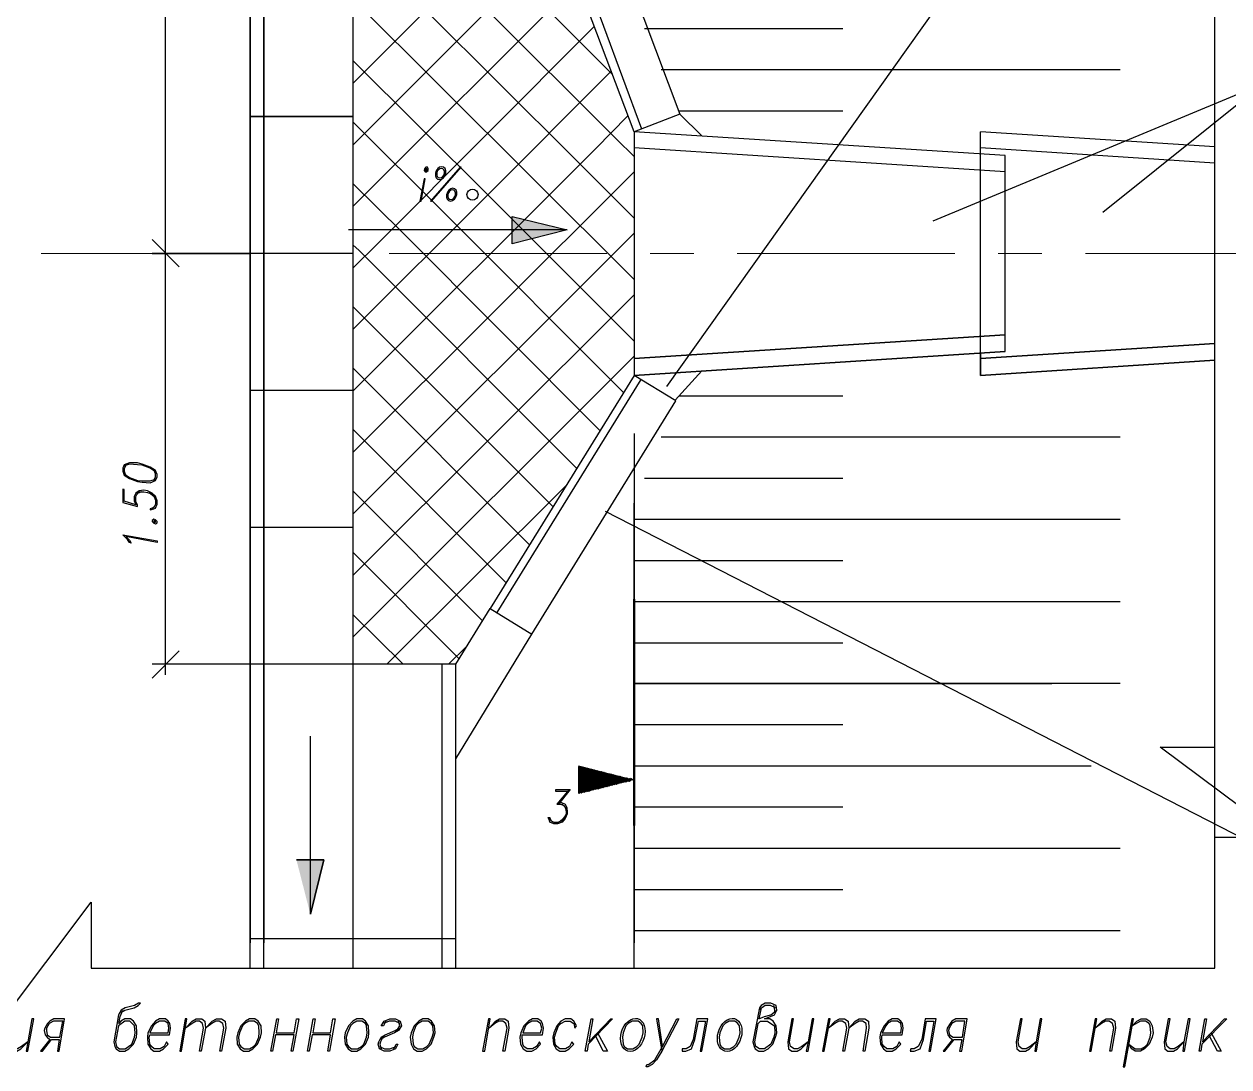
# Model space of a CAD drawing. Header units: millimetres. Extents: x 4241 to 6572, y 870 to 1291.
# Drawn here: x 4897.4 to 4985.3, y 964 to 1040.1 of the extents above; entities that cross this region are included whole.
import ezdxf

# ---------------------------------------------------------------- set-up
doc = ezdxf.new("R2010")
doc.units = ezdxf.units.MM
doc.layers.add('PDF _0', color=7, linetype='Continuous')

msp = doc.modelspace()

# ---------------------------------------------------------------- linework, layer by layer
at = {"layer": 'PDF _0', "lineweight": 25}
for points in [[(4984.2654, 973.0232), (4984.2654, 1059.3439), (4980.286, 1059.3439), (4989.0916, 1065.9481), (4984.2654, 1065.9481), (4984.2654, 1095.4132), (4902.2629, 1095.4132), (4902.2629, 1090.587), (4895.6587, 1099.3926)], [(4935.4534, 1052.6973), (4989.8113, 1077.6325), (4944.259, 1013.6223)], [(4940.2796, 1036.4408), (4921.3559, 1055.3644)], [(4941.8883, 1030.3869), (4940.6183, 1031.6569), (4921.3559, 1050.8769)], [(4921.3559, 1035.7211), (4935.3687, 1049.7339)], [(4921.3559, 1031.2336), (4936.5965, 1046.4741)], [(4941.8883, 1025.8994), (4937.4855, 1030.3022), (4921.3559, 1046.3895)], [(4921.3559, 1026.7461), (4937.7818, 1043.172)], [(4941.8883, 1021.4119), (4934.3527, 1028.9475), (4921.3559, 1041.902)], [(4921.3559, 1022.2586), (4923.261, 1024.1213), (4939.0095, 1039.9122)], [(4942.6503, 1039.7429), (4957.1288, 1039.7429)], [(4941.8883, 1016.9244), (4931.2199, 1027.5928), (4921.3559, 1037.4145)], [(4943.878, 1036.7371), (4977.3649, 1036.7371)], [(4921.3559, 1017.7711), (4931.1776, 1027.5505), (4940.2372, 1036.6524)], [(5015.5085, 1035.7211), (4987.8639, 1035.7211), (4963.6907, 1025.6877)], [(4987.8639, 1035.7211), (4976.0948, 1026.3228)], [(4921.3559, 1013.2836), (4939.0942, 1030.9796), (4941.4226, 1033.3503)], [(4945.1481, 1033.7313), (4957.1288, 1033.7313)], [(4941.0839, 1013.199), (4928.0872, 1026.2381), (4921.3559, 1032.927)], [(4967.1622, 1016.0354), (4967.1622, 1014.4267), (4967.1622, 1016.0354), (4967.1622, 1030.5986), (4967.1622, 1032.2073)], [(4921.3559, 1008.7962), (4941.8883, 1029.2862)], [(4939.3905, 1010.4049), (4924.9544, 1024.8834), (4921.3559, 1028.4395)], [(4937.0198, 1025.0527), (4921.0596, 1025.0527)], [(4921.3559, 1004.3087), (4941.8883, 1024.7987)], [(4937.6972, 1007.6531), (4921.8216, 1023.5287), (4921.3559, 1023.952)], [(4921.3559, 999.8212), (4941.8883, 1020.3112)], [(4935.9614, 1004.859), (4921.3559, 1019.4645)], [(4921.3559, 995.3337), (4941.8883, 1015.8237)], [(4934.268, 1002.0649), (4921.3559, 1014.977)], [(4945.1481, 1012.945), (4957.1288, 1012.945)], [(4932.5323, 999.3132), (4921.3559, 1010.4895)], [(4941.8883, 1010.1932), (4941.8883, 973.0232)], [(4943.878, 1009.9392), (4977.3649, 1009.9392)], [(4942.6503, 1006.9334), (4957.1288, 1006.9334)], [(4930.8389, 996.5191), (4921.3559, 1006.0021)], [(4923.8537, 993.3439), (4936.8928, 1006.3407)], [(4941.8883, 971.1605), (4941.8883, 1005.113)], [(4939.7716, 1004.5203), (4996.8389, 975.267), (5026.4309, 975.267)], [(4941.8883, 1003.9276), (4977.3649, 1003.9276)], [(4929.1455, 993.725), (4921.3559, 1001.5146)], [(4941.8883, 1000.9219), (4957.1288, 1000.9219)], [(4943.7934, 1000.9219), (4946.6721, 1000.9219)], [(4941.8883, 997.9161), (4977.3649, 997.9161)], [(4925.0391, 993.3439), (4921.3559, 996.9847)], [(4928.3412, 993.3439), (4929.6959, 994.6563)], [(4941.8883, 994.9103), (4957.1288, 994.9103)], [(4977.3649, 991.9469), (4941.8883, 991.9469), (4972.3694, 991.9469)], [(4941.8883, 988.9411), (4957.1288, 988.9411)], [(4917.2494, 979.0771), (4919.2392, 979.0771), (4918.2655, 975.0977), (4919.2392, 979.0771), (4917.2494, 979.0771), (4919.2392, 979.0771), (4918.2655, 975.0977), (4918.2655, 988.0944)], [(4895.6587, 967.181), (4902.2629, 975.9867), (4902.2629, 971.1605), (4984.2654, 971.1605), (4984.2654, 980.7282), (4989.0916, 980.7282), (4980.286, 987.2901), (4984.2654, 987.2901)], [(4937.8242, 985.9354), (4941.8036, 984.9193), (4937.8242, 983.9456)], [(4939.4752, 985.512), (4937.8665, 983.9033), (4937.8665, 985.893), (4937.9088, 985.893), (4937.8665, 985.8507)], [(4937.8665, 985.8084), (4937.9512, 985.893)], [(4937.8665, 985.766), (4937.9935, 985.893)], [(4937.8665, 985.7237), (4938.0358, 985.893)], [(4937.8665, 985.6814), (4938.0782, 985.8507)], [(4937.8665, 985.639), (4938.1205, 985.8507), (4937.8665, 985.5967)], [(4937.8665, 985.512), (4938.1628, 985.8507)], [(4937.8665, 985.4697), (4938.2052, 985.8084)], [(4937.8665, 985.4273), (4938.2475, 985.8084)], [(4937.8665, 985.385), (4938.2898, 985.8084)], [(4937.8665, 985.3427), (4938.3322, 985.8084)], [(4937.8665, 985.3003), (4938.3745, 985.8084)], [(4937.8665, 985.258), (4938.3745, 985.766)], [(4937.8665, 985.2157), (4938.4168, 985.766)], [(4937.8665, 985.1733), (4938.4592, 985.766)], [(4937.8665, 985.131), (4938.5015, 985.766)], [(4937.8665, 985.0887), (4938.5439, 985.766)], [(4937.8665, 985.0463), (4938.5862, 985.7237), (4937.8665, 985.004)], [(4937.8665, 984.9617), (4938.6285, 985.7237)], [(4937.8665, 984.9193), (4938.6709, 985.7237)], [(4941.8883, 985.9354), (4975.2481, 985.9354)], [(4937.8665, 984.877), (4938.7132, 985.6814)], [(4937.8665, 984.8347), (4938.7555, 985.6814)], [(4937.8665, 984.75), (4938.7979, 985.6814)], [(4937.8665, 984.7076), (4938.8402, 985.6814), (4937.8665, 984.6653)], [(4937.8665, 984.623), (4938.8825, 985.639)], [(4937.8665, 984.5806), (4938.9249, 985.639)], [(4937.8665, 984.5383), (4938.9672, 985.639)], [(4937.8665, 984.496), (4939.0095, 985.639)], [(4937.8665, 984.4536), (4939.0519, 985.639)], [(4937.8665, 984.4113), (4939.0942, 985.5967), (4937.8665, 984.369)], [(4937.8665, 984.3266), (4939.1365, 985.5967)], [(4937.8665, 984.2843), (4939.1789, 985.5967)], [(4937.8665, 984.242), (4939.2212, 985.5967)], [(4937.8665, 984.1996), (4939.2635, 985.5543)], [(4937.8665, 984.1573), (4939.3059, 985.5543), (4937.8665, 984.115)], [(4937.8665, 984.0303), (4939.3482, 985.5543)], [(4937.8665, 983.988), (4939.3905, 985.512)], [(4937.8665, 983.9456), (4939.4329, 985.512)], [(4937.9088, 983.9456), (4939.5176, 985.512)], [(4937.9935, 983.9456), (4939.5599, 985.512)], [(4938.0358, 983.9456), (4939.5599, 985.4697)], [(4938.1205, 983.988), (4939.6022, 985.4697)], [(4938.1628, 983.988), (4939.6446, 985.4697)], [(4938.2475, 983.988), (4939.6869, 985.4697)], [(4938.2898, 984.0303), (4939.7292, 985.4697)], [(4938.3322, 984.0303), (4939.7716, 985.4273), (4938.4168, 984.0303)], [(4938.4592, 984.0726), (4939.8139, 985.4273)], [(4938.5439, 984.0726), (4939.8562, 985.4273)], [(4938.5862, 984.0726), (4939.8986, 985.385)], [(4938.6285, 984.115), (4939.9409, 985.385)], [(4938.7132, 984.115), (4939.9832, 985.385)], [(4938.7555, 984.1573), (4940.0256, 985.385), (4938.8402, 984.1573)], [(4938.8825, 984.1573), (4940.0679, 985.3427)], [(4938.9249, 984.1996), (4940.1102, 985.3427)], [(4939.0095, 984.1996), (4940.1526, 985.3427)], [(4939.0519, 984.1996), (4940.1949, 985.3427)], [(4939.1365, 984.242), (4940.2372, 985.3427)], [(4939.1789, 984.242), (4940.2796, 985.3003), (4939.2635, 984.242)], [(4939.3059, 984.2843), (4940.3219, 985.3003)], [(4939.3482, 984.2843), (4940.3642, 985.3003)], [(4939.4329, 984.2843), (4940.4066, 985.3003)], [(4939.4752, 984.3266), (4940.4489, 985.258)], [(4939.5599, 984.3266), (4940.4913, 985.258), (4939.6022, 984.3266)], [(4939.6446, 984.369), (4940.5336, 985.258)], [(4939.7292, 984.369), (4940.5759, 985.2157)], [(4939.7716, 984.4113), (4940.6183, 985.2157)], [(4939.8562, 984.4113), (4940.6606, 985.2157)], [(4939.8986, 984.4113), (4940.7029, 985.2157)], [(4941.8036, 984.9193), (4939.8986, 984.9193)], [(4939.9832, 984.4536), (4940.7453, 985.2157)], [(4940.0256, 984.4536), (4940.7453, 985.1733)], [(4940.0679, 984.4536), (4940.7876, 985.1733)], [(4940.1526, 984.496), (4940.8299, 985.1733)], [(4940.1949, 984.496), (4940.8723, 985.1733)], [(4940.2796, 984.496), (4940.9146, 985.1733)], [(4940.3219, 984.5383), (4940.9569, 985.131), (4940.3642, 984.5383)], [(4940.4489, 984.5383), (4940.9993, 985.131)], [(4940.4913, 984.5806), (4941.0416, 985.131)], [(4940.5759, 984.5806), (4941.0839, 985.0887)], [(4940.6606, 984.623), (4941.1686, 985.0887)], [(4941.2109, 985.0887), (4940.7453, 984.623), (4941.2109, 985.0887), (4940.7876, 984.6653)], [(4941.2533, 985.0463), (4940.8723, 984.6653), (4941.2533, 985.0463)], [(4940.9146, 984.6653), (4941.2956, 985.0463)], [(4941.3379, 985.0463), (4940.9993, 984.7076), (4941.3379, 985.0463)], [(4941.0416, 984.7076), (4941.3803, 985.0463)], [(4941.4226, 985.0463), (4941.0839, 984.7076), (4941.4226, 985.0463)], [(4941.1686, 984.75), (4941.465, 985.004), (4941.2109, 984.75), (4941.465, 985.004)], [(4941.2956, 984.75), (4941.5073, 985.004)], [(4941.5496, 985.004), (4941.3379, 984.7923), (4941.5496, 985.004)], [(4941.3803, 984.7923), (4941.592, 985.004)], [(4941.6343, 984.9617), (4941.5073, 984.877), (4941.6343, 984.9617), (4941.5073, 984.877), (4941.6343, 984.9617), (4941.465, 984.7923), (4941.6343, 984.9617), (4941.465, 984.7923), (4941.6343, 984.9617), (4941.465, 984.7923)], [(4941.6766, 985.004), (4941.5073, 984.877), (4941.6766, 985.004)], [(4941.5073, 984.7923), (4941.719, 985.004), (4941.592, 984.8347)], [(4941.5496, 984.7923), (4941.719, 984.9617)], [(4941.592, 984.877), (4941.6766, 984.9617)], [(4937.1045, 984.0726), (4936.1731, 984.0726), (4936.1731, 984.1996), (4937.2315, 984.1996), (4936.3848, 983.1413)], [(4937.1468, 984.1996), (4936.2578, 983.1413), (4936.5541, 983.1413), (4936.8081, 983.0143), (4936.9351, 982.6756)], [(4936.3848, 983.2683), (4936.5965, 983.2683), (4936.8505, 983.1413), (4936.9775, 982.8873), (4937.0198, 982.5486), (4937.0198, 982.4216), (4936.8505, 982.0829), (4936.6388, 981.8289), (4936.3001, 981.7019), (4936.0461, 981.7019), (4935.7498, 981.8289), (4935.7074, 981.9559), (4935.6228, 982.1676), (4935.7498, 982.1676), (4935.7921, 981.9559), (4936.0461, 981.8289), (4936.3424, 981.8289), (4936.6388, 981.9559), (4936.8928, 982.2946)], [(4936.6388, 983.1413), (4936.8928, 982.8873), (4936.9351, 982.5486), (4936.9351, 982.4216), (4936.7658, 982.0829), (4936.4271, 981.8289)], [(4941.8883, 982.9296), (4957.1288, 982.9296)], [(4935.9614, 981.8289), (4935.7074, 982.0829)], [(4941.8883, 979.9238), (4977.3649, 979.9238)], [(4941.8883, 976.918), (4957.1288, 976.918)], [(4941.8883, 973.9123), (4977.3649, 973.9123)], [(4904.422, 967.9431), (4904.7183, 968.1124), (4905.3957, 968.2817), (4905.692, 968.4511), (4905.8614, 968.6204), (4905.7344, 968.6204), (4905.438, 968.4511), (4904.7607, 968.2817), (4904.4643, 968.1124), (4904.2527, 967.7737), (4903.914, 965.784), (4903.9987, 965.4453), (4904.0833, 965.276), (4904.3373, 965.1066), (4904.7183, 965.1066), (4905.0147, 965.276), (4905.3534, 965.6147), (4905.565, 966.1227), (4905.6074, 966.4614), (4905.565, 966.9694), (4905.3534, 967.308), (4905.1417, 967.4774), (4904.7183, 967.4774), (4904.422, 967.308), (4904.295, 967.1387), (4904.3797, 967.6467), (4904.5913, 968.1124)], [(4952.218, 968.2817), (4951.837, 968.4511), (4951.456, 968.4511), (4950.9903, 968.1124)], [(4951.1596, 968.2817), (4950.9903, 967.4774), (4951.4136, 967.6467), (4951.8793, 967.7737), (4952.3027, 968.1124)], [(4952.1757, 967.9431), (4952.1757, 968.1124), (4952.091, 968.4511)], [(4923.769, 967.308), (4923.5997, 966.9694), (4923.4303, 966.9694), (4923.642, 967.308), (4924.0653, 967.4774), (4924.4887, 967.4774), (4924.8274, 967.308), (4924.912, 966.9694), (4924.7004, 966.6307), (4924.404, 966.4614), (4923.6843, 966.1227), (4923.388, 965.9533)], [(4924.8274, 967.1387), (4924.4464, 967.308), (4924.023, 967.308), (4923.5997, 967.1387)], [(4924.5734, 966.6307), (4924.785, 966.9694), (4924.7004, 967.308)], [(4943.9627, 965.4453), (4945.0211, 967.4774), (4945.1481, 967.4774), (4943.9204, 965.1066), (4943.5394, 964.4716), (4943.2007, 964.1329), (4942.9043, 963.9636), (4942.7773, 963.9636), (4942.8197, 964.1329), (4942.9467, 964.1329), (4943.4124, 964.4716), (4943.9627, 965.4453), (4943.6664, 967.4774), (4943.5394, 967.4774), (4943.9204, 965.1066)], [(4924.3617, 965.276), (4924.531, 965.6147), (4924.658, 965.6147), (4924.4887, 965.276), (4924.0653, 965.1066), (4923.642, 965.1066), (4923.3033, 965.276), (4923.2187, 965.6147), (4923.261, 965.784), (4923.4303, 966.1227), (4923.7267, 966.292), (4924.4464, 966.6307), (4924.7427, 966.8)], [(4939.2212, 966.4614), (4939.9409, 965.1066), (4939.6446, 965.1066), (4939.0519, 966.292)], [(4984.0114, 966.4614), (4984.7311, 965.1066), (4984.4771, 965.1066), (4983.8421, 966.292)], [(4923.5573, 966.1227), (4923.388, 965.784), (4923.3457, 965.6147), (4923.4303, 965.276)], [(4923.3033, 965.4453), (4923.6843, 965.276), (4924.0653, 965.276), (4924.531, 965.4453)]]:
    msp.add_lwpolyline(points, dxfattribs=at)
at = {"layer": 'PDF _0', "lineweight": 30}
for points in [[(4913.8627, 1095.4132), (4913.8627, 973.0232)], [(4914.8787, 1095.4132), (4914.8787, 973.0232)], [(4921.3559, 1095.4132), (4921.3559, 971.1605)], [(4913.8627, 971.1605), (4913.8627, 1073.6107)], [(4914.8787, 971.1605), (4914.8787, 1073.6107)], [(4935.4957, 1051.1733), (4942.4387, 1032.419)], [(4945.2327, 1033.4773), (4946.8415, 1031.911)], [(4984.2654, 1031.1066), (4967.1622, 1032.2073)], [(4968.9826, 1029.2862), (4941.8883, 1031.0219)], [(4984.2654, 1029.9212), (4967.1622, 1031.0219)], [(4921.3559, 1023.317), (4913.8627, 1023.317)], [(4968.9826, 1016.1624), (4941.8883, 1014.4267)], [(4944.8941, 1012.6063), (4946.8415, 1014.7654)], [(4931.8973, 997.1117), (4942.3963, 1014.1303)], [(4921.3559, 1013.326), (4913.8627, 1013.326)], [(4921.3559, 1003.335), (4913.8627, 1003.335)], [(4928.8915, 971.1605), (4928.8915, 993.3439), (4931.3893, 997.4081)], [(4928.8915, 986.4434), (4934.4374, 995.5454)], [(4928.8915, 993.3439), (4913.8627, 993.3439)], [(4927.8755, 971.1605), (4927.8755, 993.3439)], [(4928.8915, 973.3196), (4913.8627, 973.3196)]]:
    msp.add_lwpolyline(points, dxfattribs=at)
at = {"layer": 'PDF _0', "color": 5, "lineweight": 25}
for points in [[(4907.6818, 1022.3433), (4907.6818, 1073.9917)], [(4907.6818, 992.5819), (4907.6818, 1024.333)], [(4906.9621, 1007.3991), (4906.5811, 1007.6531), (4905.9884, 1007.8648), (4905.6497, 1007.9071), (4905.057, 1007.9495), (4904.676, 1007.8225)], [(4904.803, 1007.8648), (4904.676, 1007.6108), (4904.676, 1007.4414), (4904.803, 1007.1028)], [(4904.676, 1007.2298), (4905.057, 1006.9758), (4905.6497, 1006.7641), (4905.9884, 1006.7217), (4906.5811, 1006.7217), (4906.9621, 1006.8488)], [(4906.8351, 1006.7641), (4906.9621, 1007.0181), (4906.9621, 1007.2298), (4906.8351, 1007.5261)], [(4906.4964, 1005.875), (4906.8351, 1005.621), (4906.9621, 1005.3247), (4906.9621, 1005.0284), (4906.8351, 1004.7743), (4906.5811, 1004.6897), (4906.5811, 1004.605), (4906.8351, 1004.6897), (4906.9621, 1004.732), (4907.0891, 1005.0284), (4907.0891, 1005.2824), (4906.9621, 1005.621), (4906.7081, 1005.8327), (4906.3694, 1006.0021), (4906.1154, 1006.0444), (4905.7767, 1006.0021), (4905.5227, 1005.8327), (4905.3957, 1005.5787), (4905.3957, 1005.2824), (4905.5227, 1004.986), (4904.676, 1005.24), (4904.676, 1006.0867), (4904.5913, 1006.1291), (4904.5913, 1005.1554), (4905.6497, 1004.859), (4905.6497, 1004.986), (4905.5227, 1005.1977), (4905.5227, 1005.5787), (4905.6497, 1005.8327), (4905.9884, 1005.9597)], [(4905.5227, 1005.6634), (4905.7767, 1005.9174), (4906.1154, 1005.9174), (4906.3694, 1005.875), (4906.7081, 1005.748), (4906.9621, 1005.4094)], [(4906.9621, 1004.9437), (4906.7081, 1004.6897)], [(4908.6978, 994.3176), (4906.7081, 992.3279)], [(4913.8627, 993.3439), (4906.7081, 993.3439)]]:
    msp.add_lwpolyline(points, dxfattribs=at)
at = {"layer": 'PDF _0', "lineweight": 30}
for points in [[(4938.2052, 1052.1893), (4945.2327, 1033.4773), (4941.8883, 1032.2073), (4934.8184, 1050.9193)], [(4913.8627, 1033.308), (4921.3559, 1033.308)], [(4941.8883, 1032.2073), (4941.8883, 1014.4267), (4968.9826, 1016.1624), (4968.9826, 1030.4716)], [(4941.8883, 1015.6544), (4968.9826, 1017.3901)], [(4967.1622, 1015.6544), (4984.2654, 1016.7551)], [(4967.1622, 1014.4267), (4984.2654, 1015.5274)], [(4934.4374, 995.5454), (4944.9364, 1012.5639), (4941.8883, 1014.4267), (4931.3893, 997.4081)]]:
    msp.add_lwpolyline(points, close=True, dxfattribs=at)
at = {"layer": 'PDF _0', "lineweight": 25}
for points in [[(4926.3514, 1027.1271), (4926.6478, 1028.7782), (4926.5631, 1028.7782), (4926.2668, 1027.1271)], [(4926.6901, 1029.6249), (4926.6054, 1029.4979), (4926.5631, 1029.3709), (4926.6478, 1029.2862), (4926.7324, 1029.2862), (4926.8594, 1029.3709), (4926.8594, 1029.4979), (4926.8171, 1029.6249)], [(4926.6901, 1029.4979), (4926.6478, 1029.3709), (4926.7748, 1029.3709), (4926.7748, 1029.4979)], [(4927.0288, 1027.1271), (4927.1135, 1027.1271), (4929.2725, 1029.6249), (4929.1879, 1029.6249)], [(4932.998, 1026.0264), (4937.0198, 1025.0527), (4932.998, 1024.0367)], [(4941.1263, 985.0887), (4940.6183, 984.5806)], [(4941.592, 984.9617), (4941.465, 984.8347)], [(4951.4136, 967.4774), (4951.837, 967.6467), (4952.1333, 967.7737), (4952.3027, 968.1124), (4952.2603, 968.4511), (4951.8793, 968.6204), (4951.456, 968.6204), (4951.1596, 968.4511), (4951.0326, 968.2817), (4950.5669, 965.784), (4950.6516, 965.4453), (4950.7363, 965.276), (4950.9903, 965.1066), (4951.3713, 965.1066), (4951.6676, 965.276), (4952.0063, 965.6147), (4952.218, 966.1227), (4952.3027, 966.4614), (4952.2603, 966.9694), (4952.0487, 967.308), (4951.7946, 967.4774)], [(4897.6484, 965.784), (4897.1828, 965.4453), (4896.8864, 965.276), (4896.6324, 965.276), (4896.3784, 965.4453), (4896.2937, 965.784), (4896.5901, 967.4774), (4896.4631, 967.4774), (4896.1667, 965.784), (4896.2091, 965.276), (4896.4631, 965.1066), (4896.8441, 965.1066), (4897.1404, 965.276), (4897.6484, 965.784), (4897.5214, 965.1066), (4897.6484, 965.1066), (4898.0718, 967.4774), (4897.9448, 967.4774)], [(4899.3842, 965.9533), (4899.9345, 965.9533), (4899.8075, 965.1066), (4899.9345, 965.1066), (4900.3155, 967.4774), (4899.5535, 967.4774), (4899.2572, 967.308), (4899.0878, 967.1387), (4898.8761, 966.8), (4898.8338, 966.6307), (4898.9185, 966.292), (4899.0455, 966.1227), (4899.2572, 965.9533), (4898.5798, 965.1066), (4898.7068, 965.1066)], [(4899.9768, 966.1227), (4900.1885, 967.308), (4899.5112, 967.308), (4899.2148, 967.1387), (4899.0031, 966.8), (4899.0031, 966.6307), (4899.0455, 966.292), (4899.2995, 966.1227)], [(4904.2527, 966.9694), (4904.041, 965.784), (4904.1257, 965.4453), (4904.3373, 965.276), (4904.7607, 965.276), (4905.2264, 965.6147), (4905.438, 966.1227), (4905.4804, 966.4614), (4905.438, 966.9694), (4905.0994, 967.308), (4904.7183, 967.308)], [(4906.5387, 966.292), (4907.9781, 966.292), (4908.0628, 966.8), (4908.0205, 967.1387), (4907.8935, 967.308), (4907.6818, 967.4774), (4907.2584, 967.4774), (4906.9621, 967.308), (4906.6657, 966.9694), (4906.4117, 966.4614), (4906.3694, 966.1227), (4906.4117, 965.6147), (4906.6234, 965.276), (4906.8351, 965.1066), (4907.2584, 965.1066), (4907.5548, 965.276), (4907.8935, 965.6147), (4907.7665, 965.784), (4907.5971, 965.4453), (4907.3008, 965.276), (4906.8774, 965.276), (4906.6657, 965.4453), (4906.5387, 965.6147), (4906.4964, 966.1227)], [(4907.8935, 966.4614), (4907.9358, 966.8), (4907.8935, 967.1387), (4907.6394, 967.308), (4907.2584, 967.308), (4906.9621, 967.1387), (4906.7928, 966.9694), (4906.5387, 966.4614)], [(4908.8672, 965.1066), (4909.2482, 967.4774), (4909.1212, 967.4774), (4908.7402, 965.1066)], [(4910.3065, 965.1066), (4910.1795, 965.1066), (4910.4759, 966.8), (4910.3912, 967.1387), (4910.1795, 967.308), (4909.9255, 967.308), (4909.6292, 967.1387), (4909.1635, 966.8), (4909.6292, 967.308), (4909.9255, 967.4774), (4910.3489, 967.4774), (4910.5605, 967.308), (4910.6029, 966.8)], [(4911.7883, 965.1066), (4911.6613, 965.1066), (4911.9576, 966.8), (4911.8729, 967.1387), (4911.6189, 967.308), (4911.3649, 967.308), (4911.0686, 967.1387), (4910.6029, 966.8), (4911.1109, 967.308), (4911.4072, 967.4774), (4911.7883, 967.4774), (4912.0423, 967.308), (4912.0846, 966.8)], [(4913.8203, 967.4774), (4913.524, 967.308), (4913.1853, 966.9694), (4912.9736, 966.4614), (4912.889, 966.1227), (4912.9313, 965.6147), (4913.143, 965.276), (4913.397, 965.1066), (4913.778, 965.1066), (4914.0743, 965.276), (4914.413, 965.6147), (4914.6247, 966.1227), (4914.7094, 966.4614), (4914.667, 966.9694), (4914.4554, 967.308), (4914.2013, 967.4774)], [(4913.778, 967.308), (4913.4816, 967.1387), (4913.3123, 966.9694), (4913.1006, 966.4614), (4913.016, 966.1227), (4913.0583, 965.6147), (4913.1853, 965.4453), (4913.4393, 965.276), (4913.8203, 965.276), (4914.1167, 965.4453), (4914.286, 965.6147), (4914.4977, 966.1227), (4914.54, 966.4614), (4914.4977, 966.9694), (4914.413, 967.1387), (4914.159, 967.308)], [(4915.5137, 965.1066), (4915.3867, 965.1066), (4915.8101, 967.4774), (4915.9371, 967.4774), (4915.7677, 966.4614), (4917.0801, 966.4614), (4917.2494, 967.4774), (4917.4188, 967.4774), (4916.9954, 965.1066), (4916.8684, 965.1066), (4917.0801, 966.292), (4915.7254, 966.292)], [(4918.1808, 965.1066), (4918.0538, 965.1066), (4918.4772, 967.4774), (4918.6042, 967.4774), (4918.4348, 966.4614), (4919.7472, 966.4614), (4919.9165, 967.4774), (4920.0859, 967.4774), (4919.6625, 965.1066), (4919.5355, 965.1066), (4919.7472, 966.292), (4918.3925, 966.292)], [(4921.6523, 967.4774), (4921.3559, 967.308), (4921.0596, 966.9694), (4920.8056, 966.4614), (4920.7632, 966.1227), (4920.8056, 965.6147), (4921.0172, 965.276), (4921.2713, 965.1066), (4921.6523, 965.1066), (4921.9486, 965.276), (4922.2873, 965.6147), (4922.499, 966.1227), (4922.5413, 966.4614), (4922.499, 966.9694), (4922.2873, 967.308), (4922.0756, 967.4774)], [(4921.6523, 967.308), (4921.3559, 967.1387), (4921.1866, 966.9694), (4920.9749, 966.4614), (4920.8902, 966.1227), (4920.9326, 965.6147), (4921.0596, 965.4453), (4921.2713, 965.276), (4921.6946, 965.276), (4921.9909, 965.4453), (4922.1603, 965.6147), (4922.372, 966.1227), (4922.4143, 966.4614), (4922.372, 966.9694), (4922.2873, 967.1387), (4922.0333, 967.308)], [(4926.4784, 967.4774), (4926.1821, 967.308), (4925.8434, 966.9694), (4925.6317, 966.4614), (4925.5471, 966.1227), (4925.6317, 965.6147), (4925.8011, 965.276), (4926.0551, 965.1066), (4926.4361, 965.1066), (4926.7324, 965.276), (4927.0711, 965.6147), (4927.2828, 966.1227), (4927.3675, 966.4614), (4927.3251, 966.9694), (4927.1135, 967.308), (4926.8594, 967.4774)], [(4926.4361, 967.308), (4926.1398, 967.1387), (4925.9704, 966.9694), (4925.7587, 966.4614), (4925.7164, 966.1227), (4925.7587, 965.6147), (4925.8434, 965.4453), (4926.0974, 965.276), (4926.4784, 965.276), (4926.7748, 965.4453), (4926.9441, 965.6147), (4927.1558, 966.1227), (4927.2405, 966.4614), (4927.1981, 966.9694), (4927.0711, 967.1387), (4926.8594, 967.308)], [(4931.0083, 965.1066), (4931.3893, 967.4774), (4931.2623, 967.4774), (4930.8389, 965.1066)], [(4932.4476, 965.1066), (4932.3206, 965.1066), (4932.617, 966.8), (4932.5323, 967.1387), (4932.3206, 967.308), (4932.0243, 967.308), (4931.7279, 967.1387), (4931.3046, 966.8), (4931.7703, 967.308), (4932.0666, 967.4774), (4932.4476, 967.4774), (4932.7016, 967.308), (4932.744, 966.8)], [(4933.7177, 966.292), (4935.1994, 966.292), (4935.2841, 966.8), (4935.1994, 967.1387), (4935.1147, 967.308), (4934.8607, 967.4774), (4934.4797, 967.4774), (4934.1834, 967.308), (4933.8447, 966.9694), (4933.633, 966.4614), (4933.5483, 966.1227), (4933.5907, 965.6147), (4933.8024, 965.276), (4934.0564, 965.1066), (4934.4374, 965.1066), (4934.7337, 965.276), (4935.0724, 965.6147), (4934.9877, 965.784), (4934.7761, 965.4453), (4934.4797, 965.276), (4934.0987, 965.276), (4933.8447, 965.4453), (4933.76, 965.6147), (4933.7177, 966.1227)], [(4935.0724, 966.4614), (4935.1571, 966.8), (4935.0724, 967.1387), (4934.8184, 967.308), (4934.4374, 967.308), (4934.141, 967.1387), (4933.9717, 966.9694), (4933.76, 966.4614)], [(4937.4855, 965.6147), (4937.3585, 965.784), (4937.1891, 965.4453), (4936.8928, 965.276), (4936.4694, 965.276), (4936.2578, 965.4453), (4936.1308, 965.6147), (4936.0884, 966.1227), (4936.1731, 966.4614), (4936.3848, 966.9694), (4936.5541, 967.1387), (4936.8505, 967.308), (4937.2315, 967.308), (4937.4855, 967.1387), (4937.5702, 966.8), (4937.6972, 966.9694), (4937.4855, 967.308), (4937.2738, 967.4774), (4936.8505, 967.4774), (4936.5541, 967.308), (4936.2578, 966.9694), (4936.0461, 966.4614), (4935.9614, 966.1227), (4936.0038, 965.6147), (4936.2154, 965.276), (4936.4694, 965.1066), (4936.8505, 965.1066), (4937.1468, 965.276)], [(4938.5862, 965.784), (4940.1949, 967.4774), (4940.3219, 967.4774), (4938.5439, 965.6147), (4938.4592, 965.1066), (4938.3322, 965.1066), (4938.7555, 967.4774), (4938.8825, 967.4774)], [(4941.7613, 967.308), (4941.465, 967.1387), (4941.2956, 966.9694), (4941.0839, 966.4614), (4941.0416, 966.1227), (4941.0839, 965.6147), (4941.1686, 965.4453), (4941.4226, 965.276), (4941.8036, 965.276), (4942.1, 965.4453), (4942.2693, 965.6147), (4942.481, 966.1227), (4942.5657, 966.4614), (4942.5233, 966.9694), (4942.3963, 967.1387), (4942.1846, 967.308)], [(4946.7145, 965.1066), (4946.8415, 965.1066), (4947.2648, 967.4774), (4946.4605, 967.4774), (4946.2065, 965.9533), (4945.9948, 965.4453), (4945.6984, 965.276), (4945.4021, 965.276), (4945.4021, 965.1066), (4945.6561, 965.1066), (4946.0794, 965.276), (4946.3335, 965.9533), (4946.5875, 967.308), (4947.0955, 967.308)], [(4948.8312, 967.308), (4948.5349, 967.1387), (4948.3655, 966.9694), (4948.1539, 966.4614), (4948.1115, 966.1227), (4948.1539, 965.6147), (4948.2385, 965.4453), (4948.4925, 965.276), (4948.8735, 965.276), (4949.1699, 965.4453), (4949.3392, 965.6147), (4949.5509, 966.1227), (4949.6356, 966.4614), (4949.5932, 966.9694), (4949.4662, 967.1387), (4949.2546, 967.308)], [(4950.9479, 967.1387), (4951.1173, 967.308), (4951.6253, 967.308), (4951.8793, 967.1387), (4952.1333, 966.9694), (4952.1757, 966.4614), (4952.091, 966.1227), (4951.8793, 965.6147), (4951.4136, 965.276), (4951.0326, 965.276), (4950.7786, 965.4453), (4950.6939, 965.784)], [(4954.5887, 965.784), (4954.1231, 965.4453), (4953.8267, 965.276), (4953.5727, 965.276), (4953.3187, 965.4453), (4953.234, 965.784), (4953.5304, 967.4774), (4953.4034, 967.4774), (4953.107, 965.784), (4953.1494, 965.276), (4953.4034, 965.1066), (4953.7844, 965.1066), (4954.0807, 965.276), (4954.5887, 965.784), (4954.4617, 965.1066), (4954.5887, 965.1066), (4955.0121, 967.4774), (4954.8851, 967.4774)], [(4955.7741, 965.1066), (4956.1975, 967.4774), (4956.0705, 967.4774), (4955.6471, 965.1066)], [(4957.2558, 965.1066), (4957.1288, 965.1066), (4957.4252, 966.8), (4957.3405, 967.1387), (4957.0865, 967.308), (4956.8325, 967.308), (4956.5361, 967.1387), (4956.0705, 966.8), (4956.5785, 967.308), (4956.8748, 967.4774), (4957.2558, 967.4774), (4957.5098, 967.308), (4957.5522, 966.8)], [(4958.7376, 965.1066), (4958.6105, 965.1066), (4958.8646, 966.8), (4958.8222, 967.1387), (4958.5682, 967.308), (4958.3142, 967.308), (4958.0179, 967.1387), (4957.5522, 966.8), (4958.0179, 967.308), (4958.3142, 967.4774), (4958.7376, 967.4774), (4958.9916, 967.308), (4959.0339, 966.8)], [(4960.0076, 966.292), (4961.447, 966.292), (4961.5316, 966.8), (4961.4893, 967.1387), (4961.3623, 967.308), (4961.1506, 967.4774), (4960.7273, 967.4774), (4960.4309, 967.308), (4960.1346, 966.9694), (4959.8806, 966.4614), (4959.8383, 966.1227), (4959.8806, 965.6147), (4960.0923, 965.276), (4960.3039, 965.1066), (4960.7273, 965.1066), (4961.0236, 965.276), (4961.3623, 965.6147), (4961.2353, 965.784), (4961.066, 965.4453), (4960.7696, 965.276), (4960.3463, 965.276), (4960.1346, 965.4453), (4960.0076, 965.6147), (4959.9653, 966.1227)], [(4961.3623, 966.4614), (4961.4046, 966.8), (4961.3623, 967.1387), (4961.1083, 967.308), (4960.685, 967.308), (4960.3886, 967.1387), (4960.2616, 966.9694), (4960.0076, 966.4614)], [(4963.3944, 965.1066), (4963.5214, 965.1066), (4963.9447, 967.4774), (4963.1404, 967.4774), (4962.8864, 965.9533), (4962.6324, 965.4453), (4962.336, 965.276), (4962.082, 965.276), (4962.0397, 965.1066), (4962.336, 965.1066), (4962.7594, 965.276), (4963.0134, 965.9533), (4963.225, 967.308), (4963.7754, 967.308)], [(4965.2571, 965.9533), (4965.8075, 965.9533), (4965.6381, 965.1066), (4965.8075, 965.1066), (4966.1885, 967.4774), (4965.3841, 967.4774), (4965.0878, 967.308), (4964.9608, 967.1387), (4964.7491, 966.8), (4964.7068, 966.6307), (4964.7914, 966.292), (4964.9184, 966.1227), (4965.1301, 965.9533), (4964.4527, 965.1066), (4964.5798, 965.1066)], [(4965.8498, 966.1227), (4966.0191, 967.308), (4965.3841, 967.308), (4965.0878, 967.1387), (4964.8761, 966.8), (4964.8338, 966.6307), (4964.9184, 966.292), (4965.1724, 966.1227)], [(4971.2263, 965.784), (4970.803, 965.4453), (4970.5066, 965.276), (4970.2103, 965.276), (4969.9986, 965.4453), (4969.9139, 965.784), (4970.2103, 967.4774), (4970.0833, 967.4774), (4969.7869, 965.784), (4969.8293, 965.276), (4970.0409, 965.1066), (4970.4643, 965.1066), (4970.7606, 965.276), (4971.2263, 965.784), (4971.1416, 965.1066), (4971.2687, 965.1066), (4971.6497, 967.4774), (4971.5227, 967.4774)], [(4975.2481, 965.1066), (4975.6715, 967.4774), (4975.5445, 967.4774), (4975.1211, 965.1066)], [(4976.7298, 965.1066), (4976.6028, 965.1066), (4976.8992, 966.8), (4976.8145, 967.1387), (4976.5605, 967.308), (4976.3065, 967.308), (4976.0101, 967.1387), (4975.5445, 966.8), (4976.0525, 967.308), (4976.3488, 967.4774), (4976.7298, 967.4774), (4976.9838, 967.308), (4977.0262, 966.8)], [(4977.7035, 963.9636), (4978.3386, 967.4774), (4978.2116, 967.4774), (4977.5765, 963.9636)], [(4977.9999, 965.6147), (4978.4656, 965.276), (4978.8889, 965.276), (4979.1853, 965.4453), (4979.3546, 965.6147), (4979.5663, 966.1227), (4979.6086, 966.4614), (4979.5663, 966.9694), (4979.4816, 967.1387), (4979.2276, 967.308), (4978.8466, 967.308), (4978.2539, 966.9694), (4978.5926, 967.308), (4978.8889, 967.4774), (4979.2699, 967.4774), (4979.5239, 967.308), (4979.6933, 966.9694), (4979.7779, 966.4614), (4979.6933, 966.1227), (4979.4816, 965.6147), (4979.1429, 965.276), (4978.8466, 965.1066), (4978.4656, 965.1066), (4978.2116, 965.276)], [(4982.0217, 965.784), (4981.5983, 965.4453), (4981.302, 965.276), (4981.0057, 965.276), (4980.794, 965.4453), (4980.7093, 965.784), (4981.0057, 967.4774), (4980.8787, 967.4774), (4980.5823, 965.784), (4980.6246, 965.276), (4980.8363, 965.1066), (4981.2597, 965.1066), (4981.556, 965.276), (4982.0217, 965.784), (4981.937, 965.1066), (4982.064, 965.1066), (4982.4874, 967.4774), (4982.318, 967.4774)], [(4983.3764, 965.784), (4984.9851, 967.4774), (4985.1545, 967.4774), (4983.3341, 965.6147), (4983.2494, 965.1066), (4983.1224, 965.1066), (4983.5457, 967.4774), (4983.6727, 967.4774)]]:
    msp.add_lwpolyline(points, close=True, dxfattribs=at)
at = {"layer": 'PDF _0', "color": 5, "lineweight": 25}
for points in [[(4906.7081, 1024.333), (4908.6978, 1022.3433)], [(4906.7081, 1023.317), (4913.8627, 1023.317)], [(4904.5913, 1007.4414), (4904.676, 1007.1451), (4905.057, 1006.8911), (4905.6497, 1006.6794), (4905.9884, 1006.6371), (4906.5811, 1006.5947), (4906.9621, 1006.7641), (4907.0891, 1007.0181), (4907.0891, 1007.1874), (4906.9621, 1007.4838), (4906.5811, 1007.7378), (4905.9884, 1007.9495), (4905.6497, 1008.0341), (4905.057, 1008.0341), (4904.676, 1007.9071), (4904.5913, 1007.6531)], [(4906.7081, 1003.7583), (4906.8351, 1003.6313), (4906.9621, 1003.589), (4907.0891, 1003.6736), (4907.0891, 1003.7583), (4906.9621, 1003.8853), (4906.8351, 1003.9276), (4906.7081, 1003.843)], [(4906.8351, 1003.716), (4906.9621, 1003.716), (4906.9621, 1003.8006), (4906.8351, 1003.8006)], [(4907.0891, 1002.3613), (4907.0891, 1002.2343), (4904.803, 1002.6576), (4905.057, 1002.4036), (4905.184, 1002.1919), (4905.057, 1002.2343), (4904.93, 1002.4459), (4904.5913, 1002.7846)]]:
    msp.add_lwpolyline(points, close=True, dxfattribs=at)
at = {"layer": 'PDF _0', "color": 5, "lineweight": 13}
for points in [[(4914.4977, 1023.317), (4898.6221, 1023.317)], [(4920.8479, 1023.317), (4917.6728, 1023.317)], [(4939.8986, 1023.317), (4924.023, 1023.317)], [(4946.2488, 1023.317), (4943.0737, 1023.317)], [(4965.2994, 1023.317), (4949.4239, 1023.317)], [(4971.6497, 1023.317), (4968.4746, 1023.317)], [(4987.1442, 1023.317), (4974.8248, 1023.317)]]:
    msp.add_lwpolyline(points, dxfattribs=at)
at = {"layer": 'PDF _0', "lineweight": 50}
for points in [[(4941.8883, 988.0944), (4941.8883, 998.0854)], [(4941.8883, 981.5749), (4941.8883, 991.5659)]]:
    msp.add_lwpolyline(points, dxfattribs=at)
at = {"layer": 'PDF _0', "lineweight": 25}
msp.add_circle((4930.0981, 1027.614), 0.4022, dxfattribs=at)
for centre, start_param, end_param in [((4941.7985, 966.2979), 0.4309727482802958, 6.714158055459882), ((4948.8684, 966.2979), 0.4309727496979008, 6.714158056877487)]:
    msp.add_ellipse(centre, major_axis=(0.3794, 1.1778), ratio=0.6902495, start_param=start_param, end_param=end_param, dxfattribs=at)
for points in [[(4927.3959, 1029.1797), (4927.3499, 1028.9207), (4927.48, 1028.711), (4927.6864, 1028.7114)], [(4927.8529, 1029.6493), (4927.6465, 1029.6489), (4927.4419, 1029.4387), (4927.3959, 1029.1797)], [(4927.4854, 1029.1833), (4927.4528, 1028.9913), (4927.5537, 1028.8342), (4927.7107, 1028.8326)], [(4927.8286, 1029.5281), (4927.6716, 1029.5298), (4927.518, 1029.3754), (4927.4854, 1029.1833)], [(4927.6864, 1028.7114), (4927.8927, 1028.7118), (4928.0973, 1028.9221), (4928.1433, 1029.1811)], [(4927.7107, 1028.8326), (4927.8677, 1028.831), (4928.0213, 1028.9853), (4928.0539, 1029.1774)], [(4928.0539, 1029.1774), (4928.0865, 1029.3694), (4927.9856, 1029.5265), (4927.8286, 1029.5281)], [(4928.1433, 1029.1811), (4928.1893, 1029.4401), (4928.0593, 1029.6497), (4927.8529, 1029.6493)], [(4928.6573, 1028.0829), (4928.4509, 1028.0825), (4928.2463, 1027.8723), (4928.2003, 1027.6133)], [(4928.633, 1027.9617), (4928.476, 1027.9634), (4928.3223, 1027.809), (4928.2898, 1027.6169)], [(4928.8582, 1027.611), (4928.8908, 1027.8031), (4928.79, 1027.9601), (4928.633, 1027.9617)], [(4928.9477, 1027.6147), (4928.9937, 1027.8737), (4928.8637, 1028.0833), (4928.6573, 1028.0829)], [(4928.2003, 1027.6133), (4928.1543, 1027.3543), (4928.2843, 1027.1446), (4928.4907, 1027.145)], [(4928.2898, 1027.6169), (4928.2572, 1027.4249), (4928.3581, 1027.2679), (4928.515, 1027.2662)], [(4928.4907, 1027.145), (4928.6971, 1027.1454), (4928.9017, 1027.3557), (4928.9477, 1027.6147)], [(4928.515, 1027.2662), (4928.672, 1027.2646), (4928.8257, 1027.4189), (4928.8582, 1027.611)]]:
    msp.add_open_spline(points, degree=3, dxfattribs=at)
at = {"layer": 'PDF _0', "transparency": 33554559}
for points in [[(4932.998, 1026.0264), (4933.0827, 1026.0264), (4933.0827, 1026.0264)], [(4932.998, 1026.0264), (4932.998, 1025.0527), (4937.0198, 1025.0527)], [(4932.998, 1026.0264), (4933.0827, 1026.0264), (4937.0198, 1025.0527)], [(4932.998, 1025.0527), (4937.0198, 1025.0527), (4932.998, 1024.0367)], [(4917.2494, 979.0771), (4919.2392, 979.0771), (4918.2655, 975.0977)]]:
    msp.add_solid(points, dxfattribs=at)

doc.saveas('drawing.dxf')
